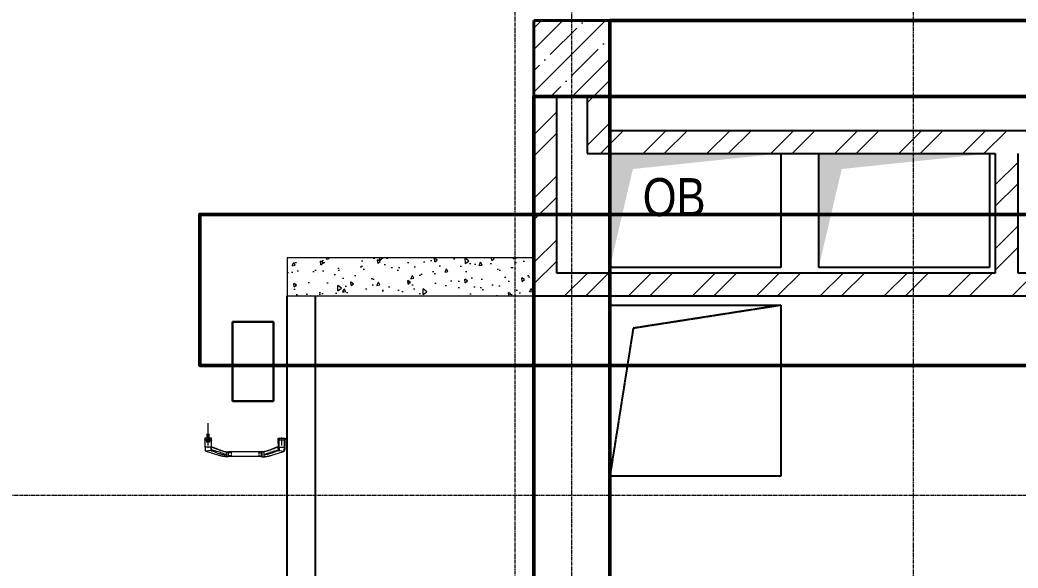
# Model space of a CAD drawing. Header units: millimetres. Extents: x -7155 to 483283, y -227682 to 148426.
# Drawn here: x 15393 to 20650, y 84515 to 87404 of the extents above; entities that cross this region are included whole.
import ezdxf

# ---------------------------------------------------------------- set-up
doc = ezdxf.new("R2010")
doc.units = ezdxf.units.MM
for name, pattern in [('CENTER2', [28.575, 19.05, -3.175, 3.175, -3.175]), ('CENTERLINE', [30, 12, -1.5, 3, -1.5, 12]), ('DASHED', [19.05, 12.7, -6.35]), ('HIDDEN', [9.525, 6.35, -3.175]), ('HIDDEN2', [4.7625, 3.175, -1.5875])]:
    doc.linetypes.add(name, pattern=pattern)
for name, color, linetype, lineweight in [('АР_Двери_внутренние_антипаника', 7, 'Continuous', 0), ('АР_Колонны', 70, 'Continuous', 30), ('АР_Мебель', 8, 'Continuous', 5), ('АР_Стены ЖБ', 7, 'Continuous', 30), ('АР_Стены кирпич', 32, 'Continuous', 25), ('АР_Стены ПЕНОблок', 52, 'Continuous', 20), ('АР_Штриховка', 8, 'Continuous', 0), ('ОВ_Шахты', 1, 'Continuous', 5)]:
    doc.layers.add(name, color=color, linetype=linetype, lineweight=lineweight)
for name, color, linetype, lineweight, true_color in [('АР_Оси_РД_100', 7, 'Continuous', 0, 0x525252), ('МАГНИТЫ', 7, 'Continuous', 0, 0xd100d1), ('РД_Витраж_перегородка', 7, 'Continuous', 25, 0x148aff), ('РД_Оси_100', 7, 'Continuous', 0, 0x525252)]:
    doc.layers.add(name, color=color, linetype=linetype, lineweight=lineweight, true_color=true_color)
doc.layers.add('КР_Балки-0.5', color=60, linetype='Continuous', lineweight=50, plot=False)
doc.styles.add('style1', font='ARIALN.TTF')

# ---------------------------------------------------------------- blocks, each defined once
blk = doc.blocks.new('СОШ_2200_АР_ОСИ_М100_28.05.24')
at = {"layer": 'АР_Оси_РД_100', "linetype": 'CENTER2'}
for p, q in [((20100, -6155), (20100, 139938.679)), ((-5954.958, 84900), (119910, 84900))]:
    blk.add_line(p, q, dxfattribs=at)
for points in [[(17850, 139938.679), (18000, 139538.679), (18000, -6194.092)], [(18300, -6196.31), (18300, 139538.679), (18450, 139938.679)]]:
    blk.add_lwpolyline(points, dxfattribs=at)

msp = doc.modelspace()

# ---------------------------------------------------------------- hatches: boundary and pattern name
at = {"layer": 'АР_Штриховка', "linetype": 'Continuous', "lineweight": 5, "true_color": 0x000000}
h = msp.add_hatch(dxfattribs=at)
h.set_pattern_fill('ANSI35', color=18, scale=25, style=0)
h.paths.add_polyline_path([(18100, 87000), (18500, 87000), (18500, 87400), (18100, 87400)], flags=0)
at = {"layer": 'АР_Штриховка', "linetype": 'Continuous', "lineweight": 0, "true_color": 0x000000}
h = msp.add_hatch(dxfattribs=at)
h.set_pattern_fill('ANSI32', color=18, scale=25, style=0)
h.paths.add_polyline_path([(18100, 85950), (18220, 86070), (18220, 87000), (18100, 87000)], flags=0)
h = msp.add_hatch(dxfattribs=at)
h.set_pattern_fill('ANSI32', color=18, scale=25, angle=-1.3e-14, style=0)
h.paths.add_polyline_path([(18380, 86700), (18500, 86820), (18500, 87000), (18380, 87000)], flags=0)
h = msp.add_hatch(dxfattribs=at)
h.set_pattern_fill('ANSI32', color=18, scale=25, angle=-360, style=0)
h.paths.add_polyline_path([(18500, 86820), (18380, 86700), (20530, 86700), (20610, 86730), (20650, 86820)], flags=0)
h.paths.add_polyline_path([(20650, 86820), (20610, 86730), (20650, 86700), (22730, 86700), (22810, 86730), (22850, 86820)], flags=0)
h.paths.add_polyline_path([(22850, 86820), (22810, 86730), (22850, 86700), (24120, 86700), (24000, 86820)], flags=0)
h = msp.add_hatch(dxfattribs=at)
h.set_pattern_fill('ANSI32', color=18, scale=25, style=0)
h.paths.add_polyline_path([(20530, 86070), (20610, 86040), (20650, 86070), (20650, 86700), (20610, 86730), (20530, 86700)], flags=0)
h = msp.add_hatch(dxfattribs=at)
h.set_pattern_fill('AR-CONC', color=18, angle=45, style=0)
h.paths.add_polyline_path([(16800, 86150), (16800, 85950), (18100, 85950), (18100, 86150)], flags=0)
h = msp.add_hatch(dxfattribs=at)
h.set_pattern_fill('ANSI32', color=18, scale=25, angle=-1.9e-12, style=0)
h.paths.add_polyline_path([(18220, 86070), (18100, 85950), (20650, 85950), (20610, 86040), (20530, 86070)], flags=0)
h.paths.add_polyline_path([(20650, 86070), (20610, 86040), (20650, 85950), (22850, 85950), (22810, 86040), (22730, 86070)], flags=0)
h.paths.add_polyline_path([(22850, 86070), (22810, 86040), (22850, 85950), (24400, 85950), (24280, 86070)], flags=0)

# ---------------------------------------------------------------- linework, layer by layer
at = {"color": 18, "linetype": 'Continuous', "true_color": 0x000000}
for p, q in [((18500, 86100), (18500, 86700)), ((18500, 86700), (19400, 86700)), ((19400, 86700), (19400, 86100)), ((19600, 86100), (19600, 86700)), ((19600, 86700), (20500, 86700)), ((20500, 86700), (20500, 86100)), ((19400, 86100), (18500, 86100)), ((20500, 86100), (19600, 86100))]:
    msp.add_line(p, q, dxfattribs=at)
at = {"color": 18, "linetype": 'HIDDEN', "ltscale": 0.07, "true_color": 0x000000}
for p, q in [((18500, 85900), (19400, 85900)), ((18500, 85000), (18500, 85900)), ((19400, 85900), (18622.9, 85778.8)), ((19400, 85900), (19400, 85000)), ((18622.9, 85778.8), (18500, 85000)), ((19400, 85000), (18500, 85000))]:
    msp.add_line(p, q, dxfattribs=at)
at = {"color": 1, "lineweight": 50}
msp.add_lwpolyline([(27133, 85583), (16340, 85583), (16340, 86379), (27133, 86379)], dxfattribs=at)
at = {"color": 18, "linetype": 'Continuous', "true_color": 0x000000}
for points in [[(18500, 86100), (18500, 86700), (18621.2, 86618.1), (19400, 86700)], [(19600, 86100), (19600, 86700), (19721.2, 86618.1), (20500, 86700)]]:
    msp.add_solid(points, dxfattribs=at)
at = {"layer": 'АР_Двери_внутренние_антипаника', "color": 18, "linetype": 'CENTERLINE', "true_color": 0x000000}
for p, q in [((16384.2, 85204), (16384.2, 85279.7)), ((16384.2, 85160.8), (16384.2, 85204)), ((16771.6, 85160.8), (16771.6, 85204))]:
    msp.add_line(p, q, dxfattribs=at)
at = {"layer": 'АР_Двери_внутренние_антипаника', "color": 18, "linetype": 'Continuous', "true_color": 0x000000}
for p, q in [((16379.7, 85200), (16379.7, 85222.2)), ((16382.8, 85222.2), (16380.5, 85200)), ((16387.9, 85200), (16385.6, 85222.2)), ((16388.7, 85200), (16388.7, 85222.2)), ((16402.4, 85200), (16365.9, 85200)), ((16365.9, 85200), (16366.1, 85190.6)), ((16366.3, 85190.8), (16366.1, 85190.6)), ((16366.3, 85189.7), (16366.1, 85190.6)), ((16367.1, 85191), (16366.3, 85190.8)), ((16366.6, 85189.2), (16366.3, 85189.7)), ((16366.9, 85188.8), (16366.6, 85189.2)), ((16367.4, 85188.5), (16366.9, 85188.8)), ((16367.8, 85191.1), (16367.1, 85191)), ((16367.9, 85188.3), (16367.4, 85188.5)), ((16368.5, 85191.2), (16367.8, 85191.1)), ((16369, 85188.1), (16367.9, 85188.3)), ((16369.3, 85191.2), (16368.5, 85191.2)), ((16369, 85188.1), (16369.1, 85188.4)), ((16369, 85184.5), (16369, 85188.1)), ((16369, 85180.4), (16369, 85184.5)), ((16369, 85176.6), (16369, 85180.4)), ((16369, 85171.9), (16369, 85176.6)), ((16369, 85168), (16369, 85171.9)), ((16369, 85163.8), (16369, 85168)), ((16369.1, 85188.4), (16369.3, 85188.6)), ((16370, 85191.3), (16369.3, 85191.2)), ((16369.3, 85188.6), (16369.6, 85188.7)), ((16369.6, 85188.7), (16369.8, 85188.7)), ((16369.8, 85188.7), (16370, 85188.7)), ((16370, 85191.3), (16369.9, 85200)), ((16398.3, 85191.3), (16370, 85191.3)), ((16370, 85191.3), (16370, 85188.7)), ((16370, 85188.7), (16398.3, 85188.7)), ((16375, 85184.9), (16377.2, 85184)), ((16375, 85184.9), (16375, 85184.7)), ((16376.5, 85181.6), (16375, 85184.7)), ((16375, 85184.7), (16377.2, 85183.8)), ((16375.8, 85179.7), (16376.5, 85181.4)), ((16375.8, 85179.5), (16376.5, 85181.2)), ((16375.8, 85179.7), (16375.8, 85179.5)), ((16376.6, 85179.5), (16375.8, 85179.5)), ((16377.7, 85181.6), (16376.5, 85181.6)), ((16376.5, 85181.4), (16376.5, 85181.2)), ((16376.5, 85181.4), (16378, 85181.4)), ((16376.5, 85181.2), (16378, 85181.2)), ((16376.7, 85179.8), (16376.6, 85179.5)), ((16377.8, 85179.8), (16376.7, 85179.8)), ((16376.8, 85180.1), (16377, 85180.7)), ((16377.6, 85180.3), (16376.8, 85180.3)), ((16377.7, 85180.1), (16376.8, 85180.1)), ((16378.8, 85182.6), (16376.9, 85183.1)), ((16376.9, 85183.1), (16377.7, 85181.6)), ((16377, 85180.7), (16377.5, 85180.7)), ((16377.1, 85183), (16377.7, 85181.8)), ((16377.2, 85184), (16379.7, 85183.4)), ((16377.2, 85183.8), (16379.7, 85183.2)), ((16377.5, 85180.7), (16377.7, 85180.1)), ((16377.7, 85181.8), (16377.7, 85181.6)), ((16377.9, 85179.5), (16377.8, 85179.8)), ((16378.7, 85179.5), (16377.9, 85179.5)), ((16378, 85181.4), (16378, 85181.2)), ((16378, 85181.4), (16378.7, 85179.7)), ((16378, 85181.2), (16378.7, 85179.5)), ((16378.7, 85179.7), (16378.7, 85179.5)), ((16380.7, 85182.3), (16378.8, 85182.6)), ((16379.1, 85181.4), (16379.1, 85181.2)), ((16379.1, 85181.4), (16380.4, 85181.4)), ((16379.1, 85179.5), (16379.1, 85181.2)), ((16379.1, 85181.2), (16380.4, 85181.2)), ((16379.9, 85179.5), (16379.1, 85179.5)), ((16379.7, 85183.4), (16382.3, 85183.1)), ((16379.7, 85183.2), (16382.3, 85182.9)), ((16380.1, 85180.7), (16379.9, 85180.7)), ((16379.9, 85180.7), (16379.9, 85179.5)), ((16380.6, 85179.5), (16380.1, 85180.7)), ((16380.4, 85181.4), (16380.4, 85181.2)), ((16380.4, 85181.4), (16380.8, 85180.5)), ((16380.4, 85181.2), (16380.8, 85180.2)), ((16381.2, 85179.5), (16380.6, 85179.5)), ((16382.7, 85182.1), (16380.7, 85182.3)), ((16380.8, 85180.5), (16380.8, 85180.2)), ((16380.8, 85180.5), (16381.1, 85180.5)), ((16380.8, 85180.2), (16381.1, 85180.2)), ((16381.1, 85180.5), (16381.4, 85181.4)), ((16381.1, 85180.2), (16381.4, 85181.2)), ((16381.1, 85180.5), (16381.1, 85180.2)), ((16381.7, 85180.7), (16381.2, 85179.5)), ((16381.4, 85181.4), (16381.4, 85181.2)), ((16381.4, 85181.4), (16382.7, 85181.4)), ((16381.4, 85181.2), (16382.7, 85181.2)), ((16382, 85180.7), (16381.7, 85180.7)), ((16382, 85179.5), (16382, 85180.7)), ((16382.7, 85179.5), (16382, 85179.5)), ((16382.3, 85183.1), (16384.2, 85185)), ((16382.3, 85182.9), (16384.2, 85184.8)), ((16382.3, 85183.1), (16382.3, 85182.9)), ((16384.2, 85183.5), (16382.7, 85182.1)), ((16382.7, 85181.4), (16382.7, 85181.2)), ((16382.7, 85181.2), (16382.7, 85179.5)), ((16383.2, 85179.7), (16383.7, 85180.3)), ((16383.2, 85179.5), (16383.8, 85180.2)), ((16383.2, 85179.7), (16383.2, 85179.5)), ((16384.1, 85179.5), (16383.2, 85179.5)), ((16383.3, 85181.1), (16383.4, 85181.2)), ((16383.3, 85181), (16383.3, 85181.1)), ((16383.3, 85180.9), (16383.3, 85181)), ((16383.3, 85180.8), (16383.4, 85180.9)), ((16383.3, 85180.7), (16383.3, 85180.8)), ((16383.3, 85180.8), (16383.3, 85180.8)), ((16383.3, 85180.6), (16383.3, 85180.7)), ((16383.4, 85180.5), (16383.3, 85180.6)), ((16383.4, 85181.2), (16383.5, 85181.2)), ((16383.4, 85180.9), (16383.5, 85181)), ((16383.5, 85180.4), (16383.4, 85180.5)), ((16383.5, 85181.2), (16383.6, 85181.3)), ((16383.5, 85181), (16383.6, 85181.1)), ((16383.6, 85180.3), (16383.5, 85180.4)), ((16383.6, 85181.3), (16383.7, 85181.4)), ((16383.6, 85181.1), (16383.7, 85181.1)), ((16383.7, 85180.3), (16383.6, 85180.3)), ((16383.7, 85181.4), (16383.9, 85181.4)), ((16383.7, 85181.1), (16383.9, 85181.2)), ((16383.8, 85180.2), (16383.7, 85180.3)), ((16383.9, 85181.4), (16384, 85181.4)), ((16383.9, 85181.2), (16384, 85181.2)), ((16384, 85181.4), (16384.2, 85181.4)), ((16384, 85181.2), (16384.2, 85181.2)), ((16384.1, 85180.7), (16384.1, 85180.8)), ((16384.1, 85180.8), (16384.2, 85180.8)), ((16384.1, 85180.7), (16384.1, 85180.6)), ((16384.1, 85180.6), (16384.1, 85180.7)), ((16384.1, 85180.7), (16384.1, 85180.7)), ((16384.2, 85180.6), (16384.1, 85180.6)), ((16384.1, 85180.6), (16384.1, 85180.6)), ((16384.6, 85180.2), (16384.1, 85179.5)), ((16384.2, 85185), (16386.1, 85183.1)), ((16384.2, 85185), (16384.2, 85184.8)), ((16384.2, 85184.8), (16386.1, 85182.9)), ((16385.7, 85182.1), (16384.2, 85183.5)), ((16384.2, 85181.4), (16385.7, 85181.4)), ((16384.2, 85181.4), (16384.2, 85181.2)), ((16384.2, 85181.2), (16385.7, 85181.2)), ((16384.2, 85180.8), (16384.3, 85180.9)), ((16384.2, 85180.7), (16384.2, 85180.8)), ((16384.2, 85180.8), (16384.2, 85180.8)), ((16384.2, 85180.8), (16384.2, 85180.8)), ((16384.2, 85180.8), (16384.2, 85180.8)), ((16384.3, 85180.7), (16384.2, 85180.7)), ((16384.2, 85180.5), (16384.2, 85180.6)), ((16384.3, 85180.5), (16384.2, 85180.5)), ((16384.2, 85180.5), (16384.2, 85180.5)), ((16384.3, 85180.9), (16384.3, 85180.9)), ((16384.3, 85180.9), (16384.4, 85180.9)), ((16384.4, 85180.7), (16384.3, 85180.7)), ((16384.3, 85180.7), (16384.3, 85180.7)), ((16384.4, 85180.5), (16384.3, 85180.5)), ((16384.3, 85180.5), (16384.3, 85180.5)), ((16384.4, 85180.9), (16385.1, 85180.9)), ((16384.4, 85180.9), (16384.4, 85180.9)), ((16385.1, 85180.7), (16384.4, 85180.7)), ((16384.4, 85180.7), (16384.4, 85180.5)), ((16384.4, 85180.7), (16384.4, 85180.7)), ((16385.1, 85180.5), (16384.4, 85180.5)), ((16384.4, 85180.5), (16384.4, 85180.5)), ((16385.1, 85180.2), (16384.6, 85180.2)), ((16385.1, 85180.9), (16385.1, 85180.5)), ((16385.1, 85179.5), (16385.1, 85180.2)), ((16385.7, 85179.5), (16385.1, 85179.5)), ((16387.7, 85182.3), (16385.7, 85182.1)), ((16385.7, 85181.4), (16385.7, 85181.2)), ((16385.7, 85181.2), (16385.7, 85179.5)), ((16386.1, 85183.1), (16388.7, 85183.4)), ((16386.1, 85182.9), (16388.7, 85183.2)), ((16386.1, 85183.1), (16386.1, 85182.9)), ((16386.2, 85180.9), (16386.3, 85181)), ((16386.2, 85180.9), (16386.2, 85180.7)), ((16386.2, 85180.7), (16386.3, 85180.8)), ((16386.2, 85180), (16386.2, 85180.7)), ((16386.3, 85179.9), (16386.2, 85180)), ((16386.3, 85181.1), (16386.4, 85181.2)), ((16386.3, 85181), (16386.3, 85181.1)), ((16386.3, 85180.8), (16386.4, 85180.9)), ((16386.3, 85180.8), (16386.3, 85180.8)), ((16386.3, 85179.8), (16386.3, 85179.9)), ((16386.4, 85179.7), (16386.3, 85179.8)), ((16386.4, 85181.2), (16386.5, 85181.2)), ((16386.4, 85180.9), (16386.5, 85181)), ((16386.5, 85179.6), (16386.4, 85179.7)), ((16386.5, 85181.2), (16386.6, 85181.3)), ((16386.5, 85181), (16386.6, 85181.1)), ((16386.7, 85179.6), (16386.5, 85179.6)), ((16386.6, 85181.3), (16386.7, 85181.4)), ((16386.6, 85181.1), (16386.7, 85181.1)), ((16386.7, 85181.4), (16386.9, 85181.4)), ((16386.7, 85181.1), (16386.9, 85181.2)), ((16386.8, 85179.5), (16386.7, 85179.6)), ((16387, 85179.5), (16386.8, 85179.5)), ((16386.9, 85181.4), (16387, 85181.4)), ((16386.9, 85181.2), (16387, 85181.2)), ((16387, 85181.4), (16387.2, 85181.4)), ((16387, 85181.2), (16387.2, 85181.2)), ((16387, 85180.6), (16387, 85180.7)), ((16387, 85180.7), (16387, 85180.7)), ((16387, 85180.7), (16387.1, 85180.7)), ((16387, 85180.1), (16387, 85180.6)), ((16387, 85180.3), (16387, 85180.1)), ((16387, 85180.2), (16387, 85180.3)), ((16387.1, 85180.2), (16387, 85180.2)), ((16387, 85180.2), (16387, 85180.2)), ((16387, 85180), (16387, 85180.1)), ((16387.1, 85179.9), (16387, 85180)), ((16387, 85180), (16387, 85180)), ((16387.2, 85179.5), (16387, 85179.5)), ((16387.1, 85180.7), (16387.1, 85180.8)), ((16387.1, 85180.8), (16387.2, 85180.8)), ((16387.1, 85180.1), (16387.1, 85180.2)), ((16387.2, 85180.1), (16387.1, 85180.1)), ((16387.2, 85179.9), (16387.1, 85179.9)), ((16387.1, 85179.9), (16387.1, 85179.9)), ((16387.2, 85181.4), (16387.2, 85181.2)), ((16387.2, 85181.4), (16387.8, 85181.4)), ((16387.2, 85181.2), (16387.8, 85181.2)), ((16387.2, 85180.8), (16387.3, 85180.8)), ((16387.3, 85180.1), (16387.2, 85180.1)), ((16387.2, 85180.1), (16387.2, 85180.1)), ((16387.3, 85179.8), (16387.2, 85179.9)), ((16387.2, 85179.9), (16387.2, 85179.9)), ((16387.8, 85179.5), (16387.2, 85179.5)), ((16387.3, 85180.8), (16387.4, 85180.9)), ((16387.3, 85180.8), (16387.3, 85180.8)), ((16387.4, 85180.1), (16387.3, 85180.1)), ((16387.3, 85180.1), (16387.3, 85180.1)), ((16387.4, 85179.8), (16387.3, 85179.8)), ((16387.3, 85179.8), (16387.3, 85179.8)), ((16387.4, 85180.9), (16387.6, 85180.9)), ((16387.4, 85180.1), (16387.4, 85179.8)), ((16387.6, 85180.1), (16387.4, 85180.1)), ((16387.6, 85179.8), (16387.4, 85179.8)), ((16387.6, 85180.9), (16387.7, 85180.8)), ((16387.6, 85180.1), (16387.6, 85179.8)), ((16387.7, 85180.1), (16387.6, 85180.1)), ((16387.7, 85179.8), (16387.6, 85179.8)), ((16389.6, 85182.6), (16387.7, 85182.3)), ((16387.7, 85180.8), (16387.7, 85180.8)), ((16387.7, 85180.8), (16387.8, 85180.8)), ((16387.8, 85180.1), (16387.7, 85180.1)), ((16387.7, 85180.1), (16387.7, 85180.1)), ((16387.8, 85179.9), (16387.7, 85179.8)), ((16387.7, 85179.8), (16387.7, 85179.8)), ((16387.8, 85181.4), (16387.8, 85181.2)), ((16387.8, 85181.4), (16388, 85181.4)), ((16387.8, 85181.2), (16388, 85181.2)), ((16387.8, 85180.8), (16387.9, 85180.8)), ((16387.9, 85180.1), (16387.8, 85180.1)), ((16387.9, 85179.9), (16387.8, 85179.9)), ((16388, 85179.5), (16387.8, 85179.5)), ((16387.9, 85180.8), (16387.9, 85180.8)), ((16387.9, 85180.8), (16387.9, 85180.7)), ((16387.9, 85180.7), (16388, 85180.7)), ((16388, 85180.2), (16387.9, 85180.2)), ((16387.9, 85180.2), (16387.9, 85180.1)), ((16388, 85180), (16387.9, 85179.9)), ((16387.9, 85179.9), (16387.9, 85179.9)), ((16388, 85181.4), (16388.2, 85181.4)), ((16388, 85181.2), (16388.2, 85181.2)), ((16388, 85180.7), (16388, 85180.7)), ((16388, 85180.7), (16388, 85180.6)), ((16388, 85180.6), (16388, 85180.1)), ((16388, 85180.3), (16388, 85180.2)), ((16388, 85180.2), (16388, 85180.2)), ((16388, 85180.1), (16388, 85180)), ((16388, 85180), (16388, 85180)), ((16388.1, 85179.5), (16388, 85179.5)), ((16388.3, 85179.5), (16388.1, 85179.5)), ((16388.2, 85181.4), (16388.3, 85181.3)), ((16388.2, 85181.2), (16388.3, 85181.1)), ((16388.3, 85181.3), (16388.5, 85181.3)), ((16388.3, 85181.1), (16388.5, 85181)), ((16388.4, 85179.6), (16388.3, 85179.5)), ((16388.5, 85179.7), (16388.4, 85179.6)), ((16388.5, 85181.3), (16388.6, 85181.2)), ((16388.5, 85181), (16388.6, 85181)), ((16388.6, 85179.7), (16388.5, 85179.7)), ((16388.6, 85181.2), (16388.7, 85181.1)), ((16388.6, 85181), (16388.7, 85180.9)), ((16388.7, 85179.8), (16388.6, 85179.7)), ((16388.7, 85183.4), (16391.2, 85184)), ((16388.7, 85183.2), (16391.2, 85183.8)), ((16388.7, 85181.1), (16388.7, 85181)), ((16388.7, 85181), (16388.8, 85180.9)), ((16388.7, 85180.9), (16388.7, 85180.8)), ((16388.7, 85180.8), (16388.8, 85180.7)), ((16388.8, 85180), (16388.7, 85179.9)), ((16388.7, 85179.9), (16388.7, 85179.8)), ((16388.8, 85180.9), (16388.8, 85180.7)), ((16388.8, 85180.7), (16388.8, 85180)), ((16389.3, 85181.1), (16389.4, 85181.2)), ((16389.3, 85181), (16389.3, 85181.1)), ((16389.3, 85180.9), (16389.3, 85181)), ((16389.3, 85180.9), (16389.3, 85180.7)), ((16389.3, 85180.8), (16389.4, 85180.9)), ((16389.3, 85180.7), (16389.3, 85180.8)), ((16389.3, 85180.8), (16389.3, 85180.8)), ((16389.3, 85180), (16389.3, 85180.7)), ((16389.3, 85179.9), (16389.3, 85180)), ((16389.3, 85179.8), (16389.3, 85179.9)), ((16389.4, 85179.7), (16389.3, 85179.8)), ((16389.4, 85181.2), (16389.5, 85181.2)), ((16389.4, 85180.9), (16389.5, 85181)), ((16389.6, 85179.6), (16389.4, 85179.7)), ((16389.5, 85181.2), (16389.6, 85181.3)), ((16389.5, 85181), (16389.6, 85181.1)), ((16391.4, 85183.1), (16389.6, 85182.6)), ((16389.6, 85181.3), (16389.8, 85181.4)), ((16389.6, 85181.1), (16389.8, 85181.1)), ((16389.7, 85179.6), (16389.6, 85179.6)), ((16389.9, 85179.5), (16389.7, 85179.6)), ((16389.8, 85181.4), (16389.9, 85181.4)), ((16389.8, 85181.1), (16389.9, 85181.2)), ((16389.9, 85181.4), (16390.1, 85181.4)), ((16389.9, 85181.2), (16390.1, 85181.2)), ((16389.9, 85180.6), (16389.9, 85180.7)), ((16389.9, 85180.7), (16390, 85180.7)), ((16389.9, 85180.1), (16389.9, 85180.6)), ((16389.9, 85180.3), (16389.9, 85180.1)), ((16389.9, 85180.2), (16389.9, 85180.3)), ((16390, 85180.2), (16389.9, 85180.2)), ((16389.9, 85180), (16389.9, 85180.1)), ((16390, 85180), (16389.9, 85180)), ((16390, 85179.5), (16389.9, 85179.5)), ((16390, 85180.7), (16390, 85180.8)), ((16390, 85180.8), (16390.1, 85180.8)), ((16390, 85180.7), (16390, 85180.7)), ((16390, 85180.1), (16390, 85180.2)), ((16390, 85180.2), (16390, 85180.2)), ((16390.1, 85180.1), (16390, 85180.1)), ((16390, 85179.9), (16390, 85180)), ((16390.1, 85179.9), (16390, 85179.9)), ((16390, 85179.9), (16390, 85179.9)), ((16390.2, 85179.5), (16390, 85179.5)), ((16390.1, 85181.4), (16390.2, 85181.4)), ((16390.1, 85181.2), (16390.2, 85181.2)), ((16390.1, 85180.8), (16390.2, 85180.8)), ((16390.2, 85180.1), (16390.1, 85180.1)), ((16390.1, 85180.1), (16390.1, 85180.1)), ((16390.2, 85179.8), (16390.1, 85179.9)), ((16390.1, 85179.9), (16390.1, 85179.9)), ((16390.2, 85181.4), (16391.8, 85181.4)), ((16390.2, 85181.4), (16390.2, 85181.2)), ((16390.2, 85181.2), (16391.8, 85181.2)), ((16390.2, 85180.8), (16390.3, 85180.8)), ((16390.3, 85180.1), (16390.2, 85180.1)), ((16390.3, 85179.8), (16390.2, 85179.8)), ((16391.8, 85179.5), (16390.2, 85179.5)), ((16390.3, 85180.9), (16391, 85180.9)), ((16390.3, 85180.8), (16390.3, 85180.9)), ((16391, 85180.1), (16390.3, 85180.1)), ((16390.3, 85180.1), (16390.3, 85179.8)), ((16390.3, 85180.1), (16390.3, 85180.1)), ((16391, 85179.8), (16390.3, 85179.8)), ((16390.3, 85179.8), (16390.3, 85179.8)), ((16390.7, 85181.6), (16391.4, 85183.1)), ((16390.7, 85181.8), (16391.3, 85183)), ((16390.7, 85181.8), (16390.7, 85181.6)), ((16391.8, 85181.6), (16390.7, 85181.6)), ((16391, 85180.9), (16391, 85179.8)), ((16391.2, 85184), (16393.4, 85184.9)), ((16391.2, 85183.8), (16393.4, 85184.7)), ((16393.4, 85184.7), (16391.8, 85181.6)), ((16391.8, 85181.4), (16391.8, 85181.2)), ((16391.8, 85181.2), (16391.8, 85179.5)), ((16393.4, 85184.9), (16393.4, 85184.7)), ((16398.4, 85200), (16398.3, 85191.3)), ((16398.3, 85191.3), (16398.3, 85188.7)), ((16399.1, 85191.2), (16398.3, 85191.3)), ((16398.3, 85188.7), (16398.6, 85188.7)), ((16398.6, 85188.7), (16398.8, 85188.7)), ((16398.8, 85188.7), (16398.9, 85188.6)), ((16398.9, 85188.6), (16399.1, 85188.6)), ((16399.9, 85191.2), (16399.1, 85191.2)), ((16399.1, 85188.6), (16399.3, 85188.4)), ((16399.3, 85188.4), (16399.4, 85188.1)), ((16400.5, 85188.3), (16399.4, 85188.1)), ((16399.4, 85188.1), (16399.4, 85184.5)), ((16399.4, 85184.5), (16399.4, 85180.2)), ((16399.4, 85180.2), (16399.4, 85176.4)), ((16399.4, 85176.4), (16399.4, 85171.6)), ((16399.4, 85171.6), (16399.4, 85167.7)), ((16399.4, 85167.7), (16399.4, 85164.4)), ((16400.6, 85191.1), (16399.9, 85191.2)), ((16401, 85188.5), (16400.5, 85188.3)), ((16401.2, 85191), (16400.6, 85191.1)), ((16401.5, 85188.8), (16401, 85188.5)), ((16401.1, 85155.1), (16402.3, 85186.3)), ((16402.1, 85190.8), (16401.2, 85191)), ((16401.8, 85189.2), (16401.5, 85188.8)), ((16402.1, 85189.7), (16401.8, 85189.2)), ((16402.3, 85190.6), (16402.1, 85190.8)), ((16402.3, 85190.6), (16402.1, 85189.7)), ((16402.3, 85190.6), (16402.4, 85200)), ((16402.3, 85188.5), (16402.3, 85190.6)), ((16402.3, 85186.3), (16402.3, 85188.5)), ((16753.4, 85200), (16789.9, 85200)), ((16753.5, 85190.6), (16753.4, 85200)), ((16753.5, 85190.6), (16753.8, 85190.8)), ((16753.5, 85188.5), (16753.5, 85190.6)), ((16753.5, 85190.6), (16753.7, 85189.7)), ((16753.6, 85186.3), (16753.5, 85188.5)), ((16754.7, 85155.1), (16753.6, 85186.3)), ((16753.7, 85189.7), (16754, 85189.2)), ((16753.8, 85190.8), (16754.6, 85191)), ((16754, 85189.2), (16754.4, 85188.8)), ((16754.4, 85188.8), (16754.8, 85188.5)), ((16754.6, 85191), (16755.2, 85191.1)), ((16754.8, 85188.5), (16755.3, 85188.3)), ((16755.2, 85191.1), (16755.9, 85191.2)), ((16755.3, 85188.3), (16756.4, 85188.1)), ((16755.9, 85191.2), (16756.7, 85191.2)), ((16756.5, 85188.4), (16756.4, 85188.1)), ((16756.4, 85188.1), (16756.4, 85184.5)), ((16756.4, 85184.5), (16756.5, 85180.2)), ((16756.5, 85180.2), (16756.4, 85176.4)), ((16756.4, 85176.4), (16756.4, 85171.6)), ((16756.4, 85171.6), (16756.4, 85167.7)), ((16756.4, 85167.7), (16756.4, 85164.4)), ((16756.7, 85188.6), (16756.5, 85188.4)), ((16756.7, 85191.2), (16757.5, 85191.3)), ((16756.9, 85188.6), (16756.7, 85188.6)), ((16757.1, 85188.7), (16756.9, 85188.6)), ((16757.3, 85188.7), (16757.1, 85188.7)), ((16757.5, 85188.7), (16757.3, 85188.7)), ((16757.4, 85200), (16757.5, 85191.3)), ((16757.5, 85191.3), (16785.8, 85191.3)), ((16757.5, 85191.3), (16757.5, 85188.7)), ((16785.8, 85188.7), (16757.5, 85188.7)), ((16785.8, 85191.3), (16785.9, 85200)), ((16785.8, 85191.3), (16785.8, 85188.7)), ((16785.8, 85191.3), (16786.6, 85191.2)), ((16786, 85188.7), (16785.8, 85188.7)), ((16786.2, 85188.7), (16786, 85188.7)), ((16786.5, 85188.6), (16786.2, 85188.7)), ((16786.8, 85188.4), (16786.5, 85188.6)), ((16786.6, 85191.2), (16787.3, 85191.2)), ((16786.8, 85188.1), (16786.8, 85188.4)), ((16786.8, 85188.1), (16787.9, 85188.3)), ((16786.8, 85184.5), (16786.8, 85188.1)), ((16786.8, 85180.4), (16786.8, 85184.5)), ((16786.8, 85176.6), (16786.8, 85180.4)), ((16786.8, 85171.9), (16786.8, 85176.6)), ((16786.8, 85168), (16786.8, 85171.9)), ((16786.8, 85163.8), (16786.8, 85168)), ((16787.3, 85191.2), (16788, 85191.1)), ((16787.9, 85188.3), (16788.4, 85188.5)), ((16788, 85191.1), (16788.7, 85191)), ((16788.4, 85188.5), (16788.9, 85188.8)), ((16788.7, 85191), (16789.5, 85190.8)), ((16788.9, 85188.8), (16789.3, 85189.2)), ((16789.3, 85189.2), (16789.5, 85189.7)), ((16789.5, 85190.8), (16789.8, 85190.6)), ((16789.5, 85189.7), (16789.8, 85190.6)), ((16789.9, 85200), (16789.8, 85190.6)), ((16367.4, 85153.7), (16367.5, 85153.1)), ((16367.5, 85153.1), (16368, 85152.5)), ((16367.6, 85153), (16368.1, 85144.2)), ((16367.7, 85151.2), (16367.6, 85151.5)), ((16368, 85152.5), (16368.6, 85152.2)), ((16368.1, 85144.2), (16368.8, 85134.9)), ((16368.6, 85152.2), (16369.4, 85152.1)), ((16368.9, 85134.6), (16368.8, 85134.9)), ((16368.9, 85134.3), (16368.9, 85134.6)), ((16369.4, 85133.8), (16368.9, 85134.3)), ((16369.6, 85132.8), (16368.9, 85134.3)), ((16369.1, 85160.1), (16369, 85163.8)), ((16369.2, 85156.1), (16369.1, 85160.1)), ((16369.4, 85152.1), (16369.2, 85156.1)), ((16399, 85152.1), (16369.4, 85152.1)), ((16370.1, 85133.4), (16369.4, 85133.8)), ((16398.9, 85152.1), (16369.5, 85152.1)), ((16370.8, 85133.3), (16369.5, 85152.1)), ((16371.4, 85131.1), (16369.6, 85132.8)), ((16370.8, 85133.3), (16370.1, 85133.4)), ((16371, 85132.7), (16370.8, 85133.3)), ((16371.6, 85132), (16371, 85132.7)), ((16373.1, 85130.2), (16371.4, 85131.1)), ((16371.5, 85131), (16371.4, 85131.1)), ((16372.3, 85130.8), (16371.5, 85131)), ((16373.1, 85130.9), (16371.6, 85132)), ((16373.1, 85130.9), (16372.3, 85130.8)), ((16397.6, 85135.6), (16373.1, 85130.9)), ((16375, 85129.6), (16373.1, 85130.2)), ((16384.5, 85126.6), (16375, 85129.6)), ((16393.1, 85123.9), (16384.5, 85126.6)), ((16400.9, 85121.4), (16393.1, 85123.9)), ((16397.6, 85136.5), (16397.5, 85136)), ((16397.5, 85136), (16397.5, 85135.8)), ((16397.5, 85135.8), (16397.6, 85135.6)), ((16397.8, 85136.9), (16397.6, 85136.5)), ((16397.6, 85135.6), (16398.6, 85136)), ((16397.6, 85135.6), (16398.4, 85134.7)), ((16397.9, 85137.1), (16397.8, 85137)), ((16397.8, 85137), (16397.8, 85136.9)), ((16397.8, 85136.9), (16397.8, 85136.9)), ((16397.8, 85136.9), (16397.8, 85136.9)), ((16397.8, 85136.9), (16397.8, 85136.9)), ((16397.8, 85136.9), (16397.8, 85136.9)), ((16397.8, 85136.9), (16397.8, 85136.9)), ((16397.8, 85136.9), (16397.8, 85136.9)), ((16397.8, 85136.9), (16397.8, 85136.9)), ((16397.8, 85136.9), (16397.8, 85136.9)), ((16397.8, 85136.9), (16397.8, 85136.9)), ((16397.8, 85136.9), (16397.8, 85136.9)), ((16397.8, 85136.9), (16397.8, 85136.9)), ((16397.8, 85136.9), (16397.8, 85136.9)), ((16397.8, 85136.9), (16397.8, 85136.9)), ((16398.1, 85140.1), (16397.9, 85137.2)), ((16397.9, 85137.2), (16398.6, 85137.3)), ((16397.9, 85137.2), (16397.9, 85137.1)), ((16398.3, 85143), (16398.1, 85140.1)), ((16398.5, 85145.8), (16398.3, 85143)), ((16398.4, 85134.7), (16398.9, 85134.2)), ((16398.7, 85148.7), (16398.5, 85145.8)), ((16398.6, 85137.3), (16399.3, 85137.7)), ((16398.6, 85136), (16399.5, 85136.8)), ((16398.9, 85152.1), (16398.7, 85148.7)), ((16399.2, 85152.1), (16398.9, 85152.1)), ((16398.9, 85134.2), (16399.8, 85133.8)), ((16399.2, 85155.3), (16399, 85152.1)), ((16399, 85152.1), (16399.8, 85152.2)), ((16399.3, 85158.4), (16399.2, 85155.3)), ((16399.3, 85152.1), (16399.2, 85152.1)), ((16399.4, 85164.4), (16399.3, 85161.5)), ((16399.3, 85161.5), (16399.3, 85158.4)), ((16399.3, 85137.7), (16399.7, 85138.2)), ((16399.5, 85136.8), (16400.1, 85137.8)), ((16399.7, 85138.2), (16399.9, 85138.8)), ((16399.8, 85152.2), (16400.4, 85152.5)), ((16399.8, 85133.8), (16400.5, 85134.6)), ((16399.8, 85133.8), (16409.9, 85130.5)), ((16400, 85138.8), (16399.9, 85138.7)), ((16399.9, 85138.7), (16399.9, 85138.8)), ((16400.2, 85138.8), (16400, 85138.8)), ((16400.1, 85137.8), (16400.4, 85138.7)), ((16400.3, 85138.8), (16400.2, 85138.8)), ((16400.4, 85138.7), (16400.3, 85138.8)), ((16400.4, 85152.5), (16400.9, 85153.1)), ((16400.5, 85138.6), (16400.4, 85138.7)), ((16401, 85138.7), (16400.5, 85138.6)), ((16400.5, 85134.6), (16401.2, 85135.9)), ((16400.6, 85149.7), (16400.6, 85149.6)), ((16400.8, 85149.7), (16400.6, 85149.7)), ((16400.6, 85149.6), (16400.6, 85149)), ((16400.6, 85149), (16400.6, 85149.1)), ((16401, 85152.9), (16400.8, 85152.9)), ((16400.9, 85151.3), (16400.8, 85150.3)), ((16400.8, 85150.3), (16400.8, 85149.8)), ((16400.8, 85149.8), (16400.8, 85149.8)), ((16400.9, 85153.1), (16401, 85153.7)), ((16401, 85152.9), (16400.9, 85151.3)), ((16407.8, 85119.2), (16400.9, 85121.4)), ((16401, 85153.7), (16401.1, 85155.1)), ((16401.1, 85154.9), (16401, 85152.9)), ((16401.4, 85138.8), (16401, 85138.7)), ((16401.1, 85155.1), (16401.8, 85154.7)), ((16401.1, 85154.7), (16401.2, 85154.1)), ((16401.2, 85154.1), (16401.3, 85154)), ((16401.2, 85135.9), (16401.7, 85137.4)), ((16401.3, 85154), (16401.5, 85153.8)), ((16401.6, 85138.8), (16401.4, 85138.8)), ((16401.5, 85153.8), (16401.6, 85153.6)), ((16401.6, 85153.6), (16401.9, 85153.1)), ((16401.9, 85138.8), (16401.6, 85138.8)), ((16401.7, 85137.4), (16401.9, 85138.8)), ((16401.8, 85154.7), (16410.5, 85151.8)), ((16401.8, 85154.7), (16402.1, 85154.5)), ((16401.9, 85153.1), (16402.5, 85152.5)), ((16401.9, 85138.8), (16402.3, 85144.5)), ((16412.2, 85135.6), (16401.9, 85138.8)), ((16401.9, 85138.8), (16401.9, 85138.8)), ((16402.1, 85154.5), (16402.4, 85154.1)), ((16402.3, 85144.5), (16402.7, 85151.9)), ((16402.4, 85154.1), (16402.6, 85153.6)), ((16402.5, 85152.5), (16402.7, 85152.4)), ((16402.6, 85153.6), (16402.7, 85152.4)), ((16402.7, 85152.4), (16413, 85149)), ((16402.7, 85151.9), (16402.7, 85152.4)), ((16414, 85117.3), (16407.8, 85119.2)), ((16409.9, 85130.5), (16418.9, 85127.2)), ((16410.5, 85151.8), (16418.2, 85149.1)), ((16421.6, 85132.8), (16412.2, 85135.6)), ((16413, 85149), (16422.4, 85145.6)), ((16419.7, 85115.5), (16414, 85117.3)), ((16418.2, 85149.1), (16424.9, 85146.6)), ((16418.9, 85127.2), (16427, 85124.2)), ((16424.7, 85113.9), (16419.7, 85115.5)), ((16430.1, 85130.3), (16421.6, 85132.8)), ((16422.4, 85145.6), (16430.8, 85142.4)), ((16424.9, 85146.6), (16430.8, 85144.3)), ((16427, 85124.2), (16434.5, 85121.4)), ((16437.8, 85127.8), (16430.1, 85130.3)), ((16430.8, 85144.3), (16436.1, 85142.2)), ((16430.8, 85142.4), (16438.5, 85139.4)), ((16434.5, 85121.4), (16441.5, 85118.9)), ((16436.1, 85142.2), (16440.7, 85140.3)), ((16444.8, 85125.3), (16437.8, 85127.8)), ((16438.5, 85139.4), (16445.5, 85136.6)), ((16440.7, 85140.3), (16444.8, 85138.6)), ((16441.5, 85118.9), (16448, 85116.8)), ((16444.8, 85138.6), (16448.4, 85137.1)), ((16451.2, 85123), (16444.8, 85125.3)), ((16445.5, 85136.6), (16451.8, 85134.2)), ((16448, 85116.8), (16454.1, 85115)), ((16448.4, 85137.1), (16452.7, 85135.4)), ((16457, 85120.7), (16451.2, 85123)), ((16451.8, 85134.2), (16457.6, 85132.2)), ((16452.7, 85135.4), (16456.3, 85134)), ((16454.1, 85115), (16459.8, 85113.7)), ((16456.3, 85134), (16460.1, 85132.6)), ((16462.2, 85118.6), (16457, 85120.7)), ((16457.6, 85132.2), (16462.7, 85130.7)), ((16460.1, 85132.6), (16464.2, 85131.2)), ((16466.9, 85116.6), (16462.2, 85118.6)), ((16462.7, 85130.7), (16467.3, 85129.7)), ((16464.2, 85131.2), (16468.6, 85130)), ((16470.1, 85115.1), (16466.9, 85116.6)), ((16467.3, 85129.7), (16470.4, 85129.3)), ((16468.6, 85130), (16473.1, 85128.9)), ((16473.1, 85113.7), (16470.1, 85115.1)), ((16470.4, 85129.3), (16473.3, 85128.9)), ((16472.9, 85129), (16474.4, 85128.7)), ((16474.4, 85128.7), (16476.8, 85128.4)), ((16479.2, 85128.3), (16476.8, 85128.4)), ((16479.2, 85128.3), (16489.2, 85128.3)), ((16479.2, 85128.3), (16479.2, 85128.2)), ((16479.2, 85128.2), (16479.2, 85112.5)), ((16489.2, 85128.3), (16489.2, 85112.5)), ((16490.2, 85113.1), (16490.2, 85127.3)), ((16665.6, 85127.3), (16490.2, 85127.3)), ((16665.6, 85113.1), (16665.6, 85127.3)), ((16666.6, 85128.3), (16666.6, 85112.5)), ((16676.6, 85128.3), (16666.6, 85128.3)), ((16676.6, 85128.3), (16679.1, 85128.4)), ((16676.6, 85128.3), (16676.6, 85128.2)), ((16676.6, 85128.2), (16676.6, 85112.5)), ((16681.5, 85128.7), (16679.1, 85128.4)), ((16682.9, 85129), (16681.5, 85128.7)), ((16685.4, 85129.3), (16682.6, 85128.9)), ((16682.7, 85113.7), (16685.7, 85115.1)), ((16687.2, 85130), (16682.8, 85128.9)), ((16688.5, 85129.7), (16685.4, 85129.3)), ((16685.7, 85115.1), (16688.9, 85116.6)), ((16691.6, 85131.2), (16687.2, 85130)), ((16693.1, 85130.7), (16688.5, 85129.7)), ((16688.9, 85116.6), (16693.6, 85118.6)), ((16695.7, 85132.6), (16691.6, 85131.2)), ((16698.2, 85132.2), (16693.1, 85130.7)), ((16693.6, 85118.6), (16698.8, 85120.7)), ((16699.5, 85134), (16695.7, 85132.6)), ((16701.7, 85115), (16696, 85113.7)), ((16704, 85134.2), (16698.2, 85132.2)), ((16698.8, 85120.7), (16704.6, 85123)), ((16703.1, 85135.4), (16699.5, 85134)), ((16707.8, 85116.8), (16701.7, 85115)), ((16707.4, 85137.1), (16703.1, 85135.4)), ((16710.3, 85136.6), (16704, 85134.2)), ((16704.6, 85123), (16711, 85125.3)), ((16711, 85138.6), (16707.4, 85137.1)), ((16714.3, 85118.9), (16707.8, 85116.8)), ((16717.3, 85139.4), (16710.3, 85136.6)), ((16715.1, 85140.3), (16711, 85138.6)), ((16711, 85125.3), (16718, 85127.8)), ((16721.3, 85121.4), (16714.3, 85118.9)), ((16719.8, 85142.2), (16715.1, 85140.3)), ((16725, 85142.4), (16717.3, 85139.4)), ((16718, 85127.8), (16725.7, 85130.3)), ((16725, 85144.3), (16719.8, 85142.2)), ((16728.8, 85124.2), (16721.3, 85121.4)), ((16730.9, 85146.6), (16725, 85144.3)), ((16733.5, 85145.6), (16725, 85142.4)), ((16725.7, 85130.3), (16734.2, 85132.8)), ((16736.9, 85127.2), (16728.8, 85124.2)), ((16737.6, 85149.1), (16730.9, 85146.6)), ((16731.1, 85113.9), (16736.2, 85115.5)), ((16742.8, 85149), (16733.5, 85145.6)), ((16734.2, 85132.8), (16743.6, 85135.6)), ((16736.2, 85115.5), (16741.8, 85117.3)), ((16746, 85130.5), (16736.9, 85127.2)), ((16745.3, 85151.8), (16737.6, 85149.1)), ((16741.8, 85117.3), (16748, 85119.2)), ((16753.1, 85152.4), (16742.8, 85149)), ((16743.6, 85135.6), (16753.9, 85138.8)), ((16754, 85154.7), (16745.3, 85151.8)), ((16756.1, 85133.8), (16746, 85130.5)), ((16748, 85119.2), (16755, 85121.4)), ((16753.2, 85153.6), (16753.1, 85152.4)), ((16753.3, 85152.5), (16753.1, 85152.4)), ((16753.1, 85151.9), (16753.1, 85152.4)), ((16753.6, 85144.5), (16753.1, 85151.9)), ((16753.4, 85154.1), (16753.2, 85153.6)), ((16753.9, 85153.1), (16753.3, 85152.5)), ((16753.7, 85154.5), (16753.4, 85154.1)), ((16753.9, 85138.8), (16753.6, 85144.5)), ((16754, 85154.7), (16753.7, 85154.5)), ((16754.2, 85153.6), (16753.9, 85153.1)), ((16753.9, 85138.8), (16753.9, 85138.8)), ((16754.1, 85137.4), (16753.9, 85138.8)), ((16753.9, 85138.8), (16754.2, 85138.8)), ((16754.7, 85155.1), (16754, 85154.7)), ((16754.6, 85135.9), (16754.1, 85137.4)), ((16754.4, 85153.8), (16754.2, 85153.6)), ((16754.2, 85138.8), (16754.4, 85138.8)), ((16754.5, 85154), (16754.4, 85153.8)), ((16754.4, 85138.8), (16754.8, 85138.7)), ((16754.6, 85154.1), (16754.5, 85154)), ((16754.7, 85154.7), (16754.6, 85154.1)), ((16755.3, 85134.6), (16754.6, 85135.9)), ((16754.8, 85153.7), (16754.7, 85155.1)), ((16754.7, 85154.9), (16754.8, 85152.9)), ((16755, 85153.1), (16754.8, 85153.7)), ((16754.8, 85152.9), (16754.9, 85151.3)), ((16754.8, 85152.9), (16755, 85152.9)), ((16754.8, 85138.7), (16755.3, 85138.6)), ((16754.9, 85151.3), (16755, 85150.3)), ((16755.4, 85152.5), (16755, 85153.1)), ((16755, 85150.3), (16755, 85149.8)), ((16755, 85149.8), (16755, 85149.8)), ((16755, 85149.7), (16755.2, 85149.7)), ((16755, 85121.4), (16762.7, 85123.9)), ((16755.2, 85149.7), (16755.2, 85149.6)), ((16755.2, 85149.6), (16755.2, 85149)), ((16755.2, 85149), (16755.2, 85149.1)), ((16755.3, 85138.6), (16755.5, 85138.7)), ((16756.1, 85133.8), (16755.3, 85134.6)), ((16756, 85152.2), (16755.4, 85152.5)), ((16755.5, 85138.7), (16755.6, 85138.8)), ((16755.7, 85137.8), (16755.5, 85138.7)), ((16755.6, 85138.8), (16755.7, 85138.8)), ((16755.7, 85138.8), (16755.8, 85138.8)), ((16756.3, 85136.8), (16755.7, 85137.8)), ((16755.8, 85138.8), (16755.9, 85138.7)), ((16756.1, 85138.2), (16755.9, 85138.8)), ((16755.9, 85138.7), (16755.9, 85138.8)), ((16756.8, 85152.1), (16756, 85152.2)), ((16756.5, 85137.7), (16756.1, 85138.2)), ((16756.9, 85134.2), (16756.1, 85133.8)), ((16757.2, 85136), (16756.3, 85136.8)), ((16756.4, 85164.4), (16756.5, 85161.5)), ((16756.5, 85161.5), (16756.5, 85158.4)), ((16756.5, 85158.4), (16756.6, 85155.3)), ((16757.2, 85137.3), (16756.5, 85137.7)), ((16756.6, 85155.3), (16756.8, 85152.1)), ((16756.6, 85152.1), (16756.6, 85152.1)), ((16756.6, 85152.1), (16756.9, 85152.1)), ((16756.8, 85152.1), (16786.5, 85152.1)), ((16756.9, 85152.1), (16786.3, 85152.1)), ((16756.9, 85152.1), (16757.1, 85148.7)), ((16757.4, 85134.7), (16756.9, 85134.2)), ((16757.1, 85148.7), (16757.3, 85145.8)), ((16757.9, 85137.2), (16757.2, 85137.3)), ((16758.2, 85135.6), (16757.2, 85136)), ((16757.3, 85145.8), (16757.5, 85143)), ((16758.2, 85135.6), (16757.4, 85134.7)), ((16757.5, 85143), (16757.7, 85140.1)), ((16757.7, 85140.1), (16757.9, 85137.2)), ((16757.9, 85137.2), (16757.9, 85137.1)), ((16757.9, 85137.1), (16758, 85137)), ((16758, 85137), (16758, 85136.9)), ((16758, 85136.9), (16758, 85136.9)), ((16758, 85136.9), (16758, 85136.9)), ((16758, 85136.9), (16758, 85136.9)), ((16758, 85136.9), (16758, 85136.9)), ((16758, 85136.9), (16758, 85136.9)), ((16758, 85136.9), (16758, 85136.9)), ((16758, 85136.9), (16758, 85136.9)), ((16758, 85136.9), (16758, 85136.9)), ((16758, 85136.9), (16758, 85136.9)), ((16758, 85136.9), (16758, 85136.9)), ((16758, 85136.9), (16758, 85136.9)), ((16758, 85136.9), (16758, 85136.9)), ((16758, 85136.9), (16758, 85136.9)), ((16758, 85136.9), (16758.3, 85136.5)), ((16758.3, 85135.8), (16758.2, 85135.6)), ((16758.2, 85135.6), (16782.7, 85130.9)), ((16758.3, 85136.5), (16758.4, 85136)), ((16758.4, 85136), (16758.3, 85135.8)), ((16762.7, 85123.9), (16771.3, 85126.6)), ((16771.3, 85126.6), (16780.8, 85129.6)), ((16780.8, 85129.6), (16782.7, 85130.2)), ((16782.7, 85130.9), (16784.2, 85132)), ((16782.7, 85130.2), (16784.4, 85131.1)), ((16782.7, 85130.9), (16783.5, 85130.8)), ((16783.5, 85130.8), (16784.3, 85131)), ((16784.2, 85132), (16784.8, 85132.7)), ((16784.3, 85131), (16784.4, 85131.1)), ((16784.4, 85131.1), (16786.2, 85132.8)), ((16784.8, 85132.7), (16785.1, 85133.3)), ((16785.1, 85133.3), (16786.3, 85152.1)), ((16785.1, 85133.3), (16785.8, 85133.4)), ((16785.8, 85133.4), (16786.4, 85133.8)), ((16786.2, 85132.8), (16786.9, 85134.3)), ((16786.4, 85133.8), (16786.9, 85134.3)), ((16786.5, 85152.1), (16786.6, 85156.1)), ((16787.2, 85152.2), (16786.5, 85152.1)), ((16786.6, 85156.1), (16786.7, 85160.1)), ((16786.7, 85160.1), (16786.8, 85163.8)), ((16786.9, 85134.3), (16787, 85134.6)), ((16787.7, 85144.2), (16787, 85134.9)), ((16787, 85134.6), (16787, 85134.9)), ((16787.8, 85152.5), (16787.2, 85152.2)), ((16788.3, 85153), (16787.7, 85144.2)), ((16788.3, 85153.1), (16787.8, 85152.5)), ((16788.2, 85151.2), (16788.2, 85151.5)), ((16788.5, 85153.7), (16788.3, 85153.1)), ((16430.8, 85112), (16424.7, 85113.9)), ((16436.1, 85110.4), (16430.8, 85112)), ((16440.6, 85109.1), (16436.1, 85110.4)), ((16444.4, 85108), (16440.6, 85109.1)), ((16447.5, 85107.1), (16444.4, 85108)), ((16450.3, 85106.4), (16447.5, 85107.1)), ((16452.5, 85105.8), (16450.3, 85106.4)), ((16454.4, 85105.4), (16452.5, 85105.8)), ((16456.7, 85104.8), (16454.4, 85105.4)), ((16459.4, 85104.2), (16456.7, 85104.8)), ((16462.7, 85103.5), (16459.4, 85104.2)), ((16459.8, 85113.7), (16465.3, 85112.9)), ((16466.4, 85102.9), (16462.7, 85103.5)), ((16465.3, 85112.9), (16469.2, 85112.6)), ((16467.7, 85102.7), (16466.4, 85102.9)), ((16469, 85102.5), (16467.7, 85102.7)), ((16470.2, 85102.4), (16469, 85102.5)), ((16469.2, 85112.6), (16472.8, 85112.5)), ((16471.4, 85102.3), (16470.2, 85102.4)), ((16472.5, 85102.2), (16471.4, 85102.3)), ((16474.4, 85102), (16472.5, 85102.2)), ((16472.8, 85112.5), (16476.1, 85112.5)), ((16476.1, 85112.8), (16473.1, 85113.7)), ((16479.2, 85101.9), (16474.4, 85102)), ((16479.2, 85112.5), (16476.1, 85112.8)), ((16476.1, 85112.5), (16479.2, 85112.5)), ((16479.2, 85112.5), (16479.2, 85101.9)), ((16489.2, 85101.9), (16479.2, 85101.9)), ((16489.2, 85101.9), (16479.2, 85101.9)), ((16489.2, 85112.5), (16489.2, 85101.9)), ((16490.2, 85102.9), (16490.2, 85113.1)), ((16665.6, 85102.9), (16490.2, 85102.9)), ((16665.6, 85102.9), (16665.6, 85113.1)), ((16666.6, 85112.5), (16666.6, 85101.9)), ((16666.6, 85101.9), (16676.6, 85101.9)), ((16666.6, 85101.9), (16676.6, 85101.9)), ((16676.6, 85112.5), (16679.7, 85112.8)), ((16679.7, 85112.5), (16676.6, 85112.5)), ((16676.6, 85112.5), (16676.6, 85101.9)), ((16676.6, 85101.9), (16681.4, 85102)), ((16679.7, 85112.8), (16682.7, 85113.7)), ((16683, 85112.5), (16679.7, 85112.5)), ((16681.4, 85102), (16683.4, 85102.2)), ((16686.6, 85112.6), (16683, 85112.5)), ((16683.4, 85102.2), (16684.5, 85102.3)), ((16684.5, 85102.3), (16685.6, 85102.4)), ((16685.6, 85102.4), (16686.8, 85102.5)), ((16690.5, 85112.9), (16686.6, 85112.6)), ((16686.8, 85102.5), (16688.1, 85102.7)), ((16688.1, 85102.7), (16689.4, 85102.9)), ((16689.4, 85102.9), (16693.1, 85103.5)), ((16696, 85113.7), (16690.5, 85112.9)), ((16693.1, 85103.5), (16696.4, 85104.2)), ((16696.4, 85104.2), (16699.2, 85104.8)), ((16699.2, 85104.8), (16701.5, 85105.4)), ((16701.5, 85105.4), (16703.3, 85105.8)), ((16703.3, 85105.8), (16705.5, 85106.4)), ((16705.5, 85106.4), (16708.3, 85107.1)), ((16708.3, 85107.1), (16711.4, 85108)), ((16711.4, 85108), (16715.2, 85109.1)), ((16715.2, 85109.1), (16719.7, 85110.4)), ((16719.7, 85110.4), (16725, 85112)), ((16725, 85112), (16731.1, 85113.9))]:
    msp.add_line(p, q, dxfattribs=at)
at = {"layer": 'АР_Двери_внутренние_антипаника', "color": 18, "linetype": 'HIDDEN', "true_color": 0x000000}
for p, q in [((16379.7, 85200), (16379.7, 85192.5)), ((16388.7, 85192.5), (16379.7, 85192.5)), ((16388.7, 85200), (16388.7, 85192.5)), ((16505.2, 85124), (16490.2, 85124)), ((16493.2, 85123.8), (16490.2, 85123.8)), ((16493.2, 85116.8), (16490.2, 85116.8)), ((16493.2, 85116.8), (16493.2, 85123.8)), ((16505.2, 85124), (16505.2, 85106)), ((16650.6, 85124), (16665.6, 85124)), ((16650.6, 85124), (16650.6, 85106)), ((16662.6, 85116.8), (16662.6, 85123.8)), ((16662.6, 85123.8), (16665.6, 85123.8)), ((16662.6, 85116.8), (16665.6, 85116.8)), ((16505.2, 85106), (16490.2, 85106)), ((16650.6, 85106), (16665.6, 85106))]:
    msp.add_line(p, q, dxfattribs=at)
at = {"layer": 'АР_Двери_внутренние_антипаника', "color": 18, "linetype": 'Continuous', "true_color": 0x000000}
for centre, radius, start, end in [((17365.9, 85207.4), 1000, 180.9623, 183.0781), ((15789.9, 85207.4), 1000, 356.9219, 359.0377), ((15402.5, 85210.7), 1000, 355.8784, 356.6918), ((16489.2, 85127.3), 1, 0, 90), ((16666.6, 85127.3), 1, 90, 180), ((17753.3, 85210.7), 1000, 183.3082, 184.1216), ((16489.2, 85102.9), 1, 270, 0), ((16666.6, 85102.9), 1, 180, 270)]:
    msp.add_arc(centre, radius, start, end, dxfattribs=at)
for p in [(16771.6, 85200), (16384.2, 85152.1)]:
    msp.add_point(p, dxfattribs=at)
at = {"layer": 'АР_Колонны', "color": 18, "linetype": 'HIDDEN2', "lineweight": 25, "true_color": 0x000000}
for p, q in [((18100, 87400), (18500, 87400)), ((18100, 87000), (18100, 87400)), ((18500, 87400), (18500, 87000)), ((18500, 87000), (18100, 87000))]:
    msp.add_line(p, q, dxfattribs=at)
at = {"layer": 'АР_Колонны', "color": 18, "linetype": 'Continuous', "lineweight": 30, "true_color": 0x000000}
for p, q in [((18500, 87400), (18100, 87400)), ((18100, 87400), (18100, 87000)), ((18500, 87000), (18500, 87400)), ((18100, 87000), (18500, 87000))]:
    msp.add_line(p, q, dxfattribs=at)
at = {"layer": 'АР_Мебель', "color": 18, "linetype": 'DASHED', "true_color": 0x000000}
for p, q in [((18500, 87400), (24000, 87400)), ((18500, 86820), (18500, 87400)), ((24000, 86820), (18500, 86820))]:
    msp.add_line(p, q, dxfattribs=at)
at = {"layer": 'АР_Стены ЖБ', "color": 18, "linetype": 'Continuous', "lineweight": 40, "true_color": 0x000000}
for p, q in [((18500, 87400), (18100, 87400)), ((18100, 87400), (18100, 87000)), ((18500, 87000), (18500, 87400)), ((18100, 87000), (18500, 87000))]:
    msp.add_line(p, q, dxfattribs=at)
at = {"layer": 'АР_Стены кирпич', "color": 18, "linetype": 'Continuous', "lineweight": 25, "true_color": 0x000000}
for p, q in [((18220, 87000), (18100, 87000)), ((18100, 87000), (18100, 85950)), ((18220, 86070), (18220, 87000)), ((18500, 87000), (18380, 87000)), ((18380, 87000), (18380, 86700)), ((18500, 86820), (18500, 87000)), ((20650, 86820), (18500, 86820)), ((22850, 86820), (20650, 86820)), ((18380, 86700), (20530, 86700)), ((20530, 86700), (20530, 86070)), ((20650, 86070), (20650, 86700)), ((20530, 86070), (18220, 86070)), ((22730, 86070), (20650, 86070)), ((18100, 85950), (20650, 85950)), ((20650, 85950), (22850, 85950))]:
    msp.add_line(p, q, dxfattribs=at)
at = {"layer": 'АР_Стены ПЕНОблок', "color": 18, "linetype": 'Continuous', "lineweight": 20, "true_color": 0x000000}
for p, q in [((16800, 86150), (16800, 85950)), ((18100, 86150), (16800, 86150)), ((18100, 85950), (18100, 86150)), ((16800, 85950), (18100, 85950))]:
    msp.add_line(p, q, dxfattribs=at)
at = {"layer": 'КР_Балки-0.5', "color": 18, "ltscale": 200, "true_color": 0x000000}
for p, q in [((18500, 87000), (18500, 87400)), ((18500, 87400), (24000, 87400)), ((18500, 87000), (18500, 87400)), ((18500, 87400), (24000, 87400)), ((18100, 68975), (18100, 87000)), ((18100, 87000), (18500, 87000)), ((18100, 68975), (18100, 87000)), ((18100, 87000), (18500, 87000)), ((18500, 87000), (18500, 68975)), ((24000, 87000), (18500, 87000)), ((18500, 87000), (18500, 68975)), ((24000, 87000), (18500, 87000))]:
    msp.add_line(p, q, dxfattribs=at)
at = {"layer": 'МАГНИТЫ', "color": 18, "lineweight": 30, "true_color": 0x000000}
for p, q in [((16728.7, 85813.7), (16512, 85813.7)), ((16512, 85813.7), (16512, 85394)), ((16728.7, 85394), (16728.7, 85813.7)), ((16512, 85394), (16728.7, 85394))]:
    msp.add_line(p, q, dxfattribs=at)
at = {"layer": 'РД_Витраж_перегородка', "color": 18, "linetype": 'Continuous', "lineweight": 25, "true_color": 0x000000}
for p, q in [((16800, 72820), (16800, 85950)), ((16950, 72820), (16950, 85950))]:
    msp.add_line(p, q, dxfattribs=at)

# ---------------------------------------------------------------- block references
at = {"layer": 'РД_Оси_100'}
msp.add_blockref('СОШ_2200_АР_ОСИ_М100_28.05.24', (0, 0), dxfattribs=at)

# ---------------------------------------------------------------- texts
at = {"layer": 'ОВ_Шахты', "color": 18, "lineweight": 50, "true_color": 0x000000, "style": 'style1'}
msp.add_text('ОВ', height=200, dxfattribs=at).set_placement((18672.9, 86370.1))

doc.saveas('drawing.dxf')
